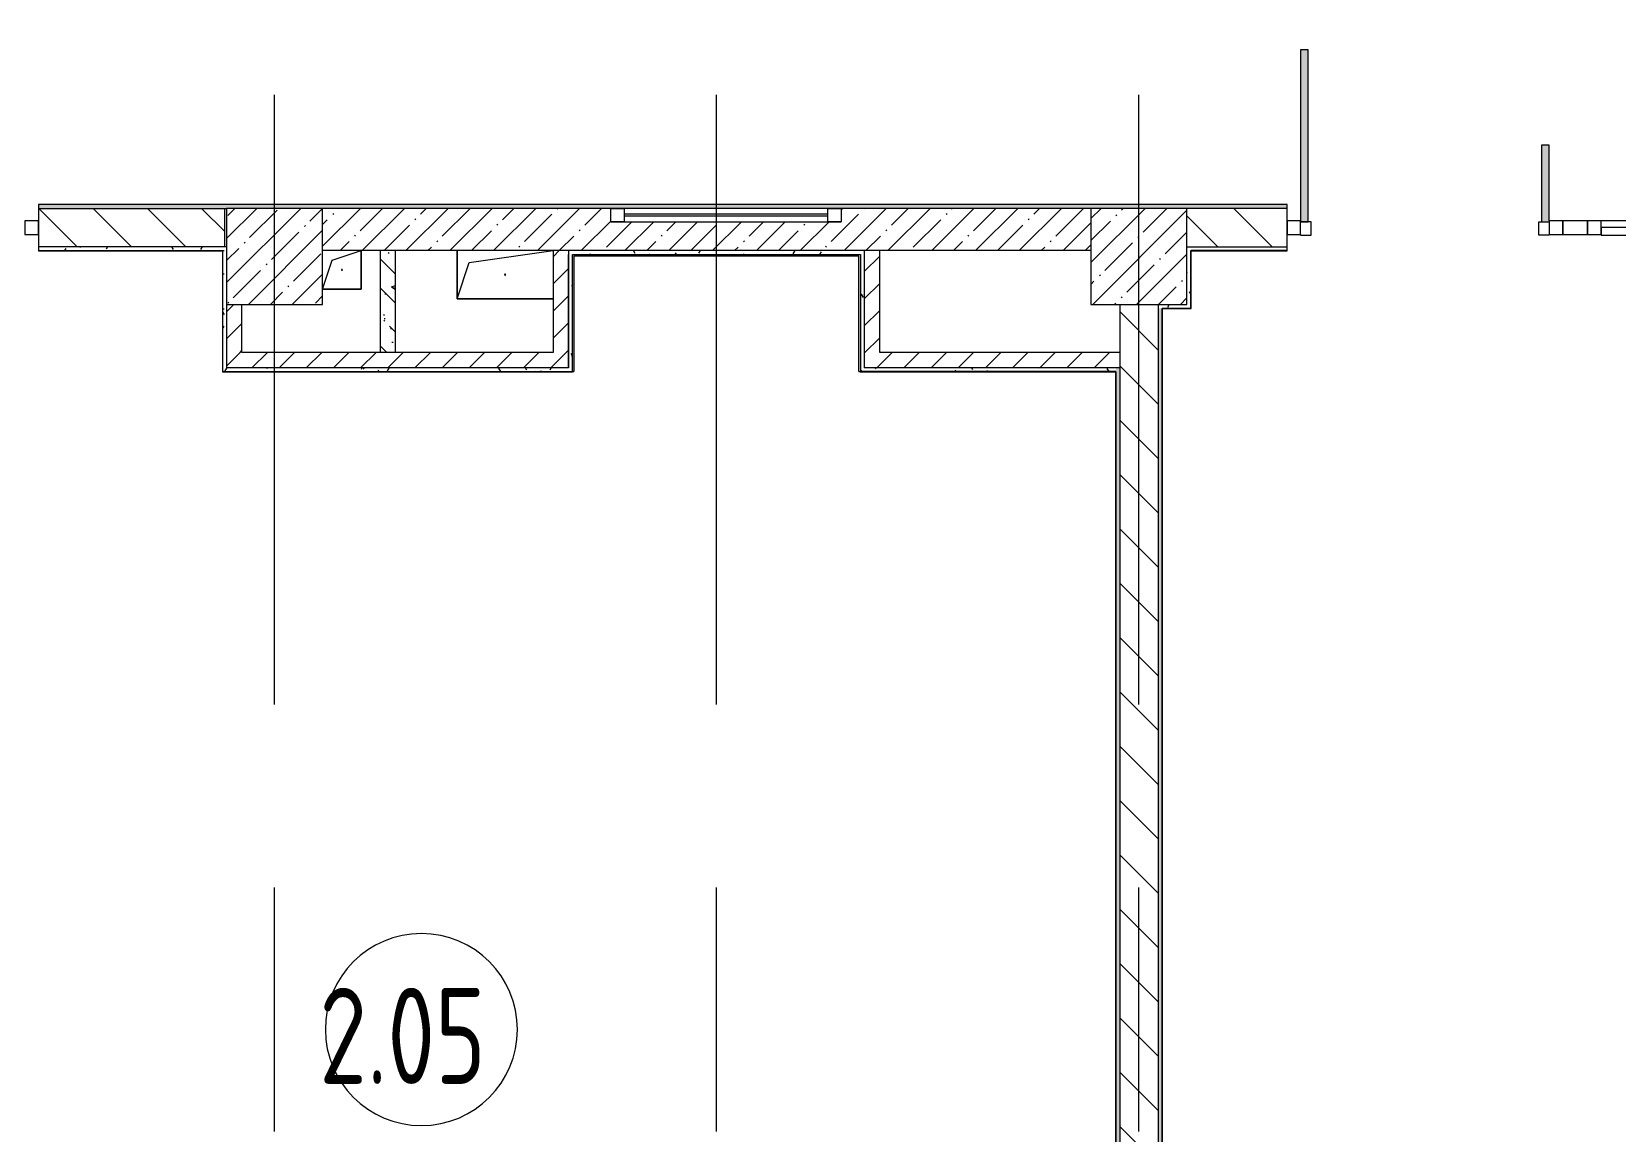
# Model space of a CAD drawing. Header units: millimetres. Extents: x -625 to 415037, y -3642 to 102118.
# Drawn here: x 199667 to 207912, y 3093 to 8819 of the extents above; entities that cross this region are included whole.
import ezdxf

# ---------------------------------------------------------------- set-up
doc = ezdxf.new("R2010")
doc.units = ezdxf.units.MM
doc.linetypes.add('Осевая', pattern=[6350, 1270, -952.5, 3175, -952.5])
for name, color, linetype, lineweight in [('A-AREA-IDEN', 7, 'Continuous', 9), ('A-DETL-GENF', 7, 'Continuous', 9), ('A-GENM', 7, 'Continuous', 9), ('A-GLAZ', 7, 'Continuous', 9), ('A-GLAZ-1', 7, 'Continuous', 5), ('A-GLAZ-CURT', 7, 'Continuous', 9), ('A-GLAZ-CURT-2', 7, 'Continuous', 20), ('A-GLAZ-CWMG', 7, 'Continuous', 9), ('A-GLAZ-CWMG-1', 7, 'Continuous', 20), ('A-WALL', 7, 'Continuous', 5), ('I-WALL', 7, 'Continuous', 5), ('S-COLS', 7, 'Continuous', 9), ('S-COLS-1', 7, 'Continuous', 5), ('Оси-2', 7, 'Осевая', 9)]:
    doc.layers.add(name, color=color, linetype=linetype, lineweight=lineweight)
doc.layers.add('A-AREA-PATT-2', color=7, linetype='Continuous', lineweight=5, true_color=0xcde0ef, transparency=1)
doc.layers.add('A-FLOR-PATT-1', color=7, linetype='Continuous', lineweight=9, true_color=0xeef6ff, transparency=0.5)
for name, color, linetype, lineweight, true_color in [('A-DOOR-1', 7, 'Continuous', 5, 0xc0c0c0), ('A-WALL-1', 9, 'Continuous', 5, 0x808080), ('A-WALL-FNSH-1', 9, 'Continuous', 5, 0x808080)]:
    doc.layers.add(name, color=color, linetype=linetype, lineweight=lineweight, true_color=true_color)
doc.layers.get('A-DOOR-1').off()
doc.styles.add('СПДС', font='ГОСТ тип А.ttf', dxfattribs={"width": 0.9})
pattern_1 = [(45, (148772.12, -0.94), (-70.71068, 70.71068), [])]
pattern_2 = [(135, (148772.12, -0.94), (-141.42136, -141.42136), [])]
pattern_3 = [(0, (148772.123, -0.94), (243.84, 60.96), [20.117, -162.763, 20.117, -162.763, -975.36]), (0, (148772.123, -0.94), (243.84, 60.96), [-365.76, 20.117, -345.643, 20.117, -162.763, -426.72]), (0, (148772.123, -0.94), (243.84, 60.96), [-914.4, 20.117, -101.803, 20.117, -284.683]), (120, (148863.563, 29.54), (-174.71291, 180.691634), [20.117, -162.763, 20.117, -162.763, -975.36]), (120, (148863.563, 29.54), (-174.71291, 180.691634), [-365.76, 20.117, -345.643, 20.117, -162.763, -426.72]), (120, (148863.563, 29.54), (-174.71291, 180.691634), [-914.4, 20.117, -101.803, 20.117, -284.683]), (240, (148894.043, 151.46), (-69.12709, -241.651634), [20.117, -162.763, 20.117, -162.763, -975.36]), (240, (148894.043, 151.46), (-69.12709, -241.651634), [-365.76, 20.117, -345.643, 20.117, -162.763, -426.72]), (240, (148894.043, 151.46), (-69.12709, -241.651634), [-914.4, 20.117, -101.803, 20.117, -284.683])]

# ---------------------------------------------------------------- blocks, each defined once
blk = doc.blocks.new('BSC_Колонна _Прямоугольная - 500х500-V281-Объем проектирования 2 этажа')
at = {"layer": 'S-COLS-1'}
h = blk.add_hatch(dxfattribs=at)
h.set_pattern_fill('FP_7', color=256, style=0, pattern_type=2)
h.set_pattern_definition([(45, (-52160, -7650), (-114.04925, 114.04925), []), (45, (-52045.95, -7650), (-114.04925, 114.04925), [201.613, -40.323, 6.706, -33.617])])
h.paths.add_polyline_path([(-250, -250), (250, -250), (250, 250), (-250, 250), (-250, 30)])
for p, q in [((250, 250), (-250, 250)), ((-250, 250), (-250, -250)), ((250, -250), (250, 250)), ((-250, -250), (250, -250))]:
    blk.add_line(p, q, dxfattribs=at)
blk = doc.blocks.new('BSC_Колонна _Прямоугольная - 500х500-V311-Объем проектирования 2 этажа')
at = {"layer": 'S-COLS-1'}
h = blk.add_hatch(dxfattribs=at)
h.set_pattern_fill('FP_64', color=256, style=0, pattern_type=2)
h.set_pattern_definition([(45, (-56660, -7650), (-114.04925, 114.04925), []), (45, (-56545.95, -7650), (-114.04925, 114.04925), [201.613, -40.323, 6.706, -33.617])])
h.paths.add_polyline_path([(100, -250), (250, -250), (250, 250), (-250, 250), (-250, -250), (-100, -250)])
for p, q in [((250, 250), (-250, 250)), ((-250, 250), (-250, -250)), ((250, -250), (250, 250)), ((-250, -250), (250, -250))]:
    blk.add_line(p, q, dxfattribs=at)
blk = doc.blocks.new('GM_Отверстие прямоугольное _в плите_ - Отверстие-V417-Объем проектирования 2 этажа')
at = {"layer": 'A-GENM'}
for p, q in [((-250, -125), (-250, 125)), ((-250, 125), (-250, -125)), ((-187.5, 62.5), (250, 125)), ((-250, -125), (-187.5, 62.5)), ((250, -125), (-250, -125)), ((-250, -125), (250, -125))]:
    blk.add_line(p, q, dxfattribs=at)
for start, end in [(360, 180), (180, 360)]:
    blk.add_arc((0, 0), 2.5, start, end, dxfattribs=at)
blk = doc.blocks.new('GM_Отверстие прямоугольное _в плите_ - Отверстие-V431-Объем проектирования 2 этажа')
at = {"layer": 'A-GENM'}
for p, q in [((-50, 50), (100, 100)), ((100, 100), (100, -100)), ((100, -100), (100, 100)), ((-100, -100), (-50, 50)), ((100, -100), (-100, -100)), ((-100, -100), (100, -100))]:
    blk.add_line(p, q, dxfattribs=at)
for start, end in [(360, 180), (180, 360)]:
    blk.add_arc((0, 0), 2.5, start, end, dxfattribs=at)
blk = doc.blocks.new('120_Окно_СКБ_1Ст - 120_Окно_СКБ_1Ст 400х1200 EI30-24228621-Объем проектирования 2 этажа')
at = {"layer": 'A-GLAZ'}
for p, q in [((-600, 40), (-600, 110)), ((-600, 110), (-530, 110)), ((-530, 110), (-530, 40)), ((530, 40), (530, 110)), ((530, 110), (600, 110)), ((600, 110), (600, 40)), ((-530, 40), (-600, 40)), ((600, 40), (530, 40))]:
    blk.add_line(p, q, dxfattribs=at)
at = {"layer": 'A-GLAZ-1'}
for p, q in [((600, 110), (-600, 110)), ((-600, 40), (600, 40)), ((530, 80), (-530, 80)), ((530, 70), (-530, 70))]:
    blk.add_line(p, q, dxfattribs=at)
blk = doc.blocks.new('Прямоугольный импост - 50 x 70 мм-31700031-Объем проектирования 2 этажа')
at = {"layer": 'A-GLAZ-CWMG-1'}
for p, q in [((-70, 35), (0, 35)), ((-70, -35), (-70, 35)), ((0, 35), (0, -35)), ((0, -35), (-70, -35))]:
    blk.add_line(p, q, dxfattribs=at)
blk = doc.blocks.new('Дверь_Витражная_остекление_ - ДВН_ДАО_Главный вход_1200 в свету-31742133-Объем проектирования 2 этажа')
at = {"layer": 'A-DETL-GENF'}
for p, q in [((-607.5, 925), (-647.5, 925)), ((-647.5, 925), (-647.5, 35)), ((-607.5, 30), (-607.5, 925)), ((647.5, 430), (607.5, 430)), ((607.5, 430), (607.5, 30)), ((647.5, 35), (647.5, 430)), ((-647.5, 30), (-607.5, 30)), ((-592.5, 30), (-647.5, 30)), ((-592.5, -40), (-592.5, 30)), ((592.5, -40), (592.5, 30)), ((592.5, 30), (647.5, 30)), ((607.5, 30), (647.5, 30)), ((-647.5, -35), (-647.5, -40)), ((-647.5, -40), (-592.5, -40)), ((647.5, -40), (592.5, -40)), ((647.5, -35), (647.5, -40))]:
    blk.add_line(p, q, dxfattribs=at)
blk = doc.blocks.new('Системная панель - Стемалит - 40мм-32257327-Объем проектирования 2 этажа')
at = {"layer": 'A-GLAZ-CURT-2'}
for p, q in [((65, 35), (-65, 35)), ((-65, 35), (-65, -35)), ((65, -35), (65, 35)), ((-65, -35), (65, -35))]:
    blk.add_line(p, q, dxfattribs=at)
blk = doc.blocks.new('Прямоугольный импост - 50 x 70 мм-31687886-Объем проектирования 2 этажа')
at = {"layer": 'A-GLAZ-CWMG-1'}
for p, q in [((-35, 35), (35, 35)), ((-35, -35), (-35, 35)), ((35, 35), (35, -35)), ((35, -35), (-35, -35))]:
    blk.add_line(p, q, dxfattribs=at)
blk = doc.blocks.new('Прямоугольный импост - 50 x 70 мм-31701779-Объем проектирования 2 этажа')
at = {"layer": 'A-GLAZ-CWMG-1'}
for p, q in [((0, 35), (-70, 35)), ((-70, 35), (-70, -35)), ((0, -35), (0, 35)), ((-70, -35), (0, -35))]:
    blk.add_line(p, q, dxfattribs=at)
blk = doc.blocks.new('Системная панель - Стекло - 40мм-V499-Объем проектирования 2 этажа')
at = {"layer": 'A-GLAZ-CURT-2'}
for p, q in [((397.5, 0), (-397.5, 0)), ((-397.5, 0), (-397.5, -40)), ((397.5, -40), (397.5, 0)), ((-397.5, -40), (397.5, -40))]:
    blk.add_line(p, q, dxfattribs=at)
blk = doc.blocks.new('Прямоугольный импост - 50 x 70 мм-31702100-Объем проектирования 2 этажа')
at = {"layer": 'A-GLAZ-CWMG-1'}
for p, q in [((-35, 35), (35, 35)), ((-35, -35), (-35, 35)), ((35, 35), (35, -35)), ((35, -35), (-35, -35))]:
    blk.add_line(p, q, dxfattribs=at)
blk = doc.blocks.new('Прямоугольный импост - 50 x 70 мм-31720914-Объем проектирования 2 этажа')
at = {"layer": 'A-GLAZ-CWMG'}
blk.add_line((6460, 7920), (5665, 7920), dxfattribs=at)
blk = doc.blocks.new('Марка_Помещения - Номер-25198446-Объем проектирования 2 этажа')
at = {"layer": 'A-AREA-IDEN'}
for start, end in [(360, 180), (180, 360)]:
    blk.add_arc((0, 0), 2.5, start, end, dxfattribs=at)

msp = doc.modelspace()

# ---------------------------------------------------------------- hatches: boundary and pattern name
at = {"layer": 'A-AREA-PATT-2'}
msp.add_hatch(color=256, dxfattribs=at).paths.add_polyline_path([(203973.6, 7049.1), (203977.6, 7049.1), (203977.6, 7655.1), (202486.1, 7655.1), (202486.1, 7049.1), (202490.1, 7049.1), (202490.1, 7651.1), (203973.6, 7651.1), (203973.6, 7050.2)])
at = {"layer": 'A-FLOR-PATT-1'}
h = msp.add_hatch(color=256, dxfattribs=at)
h.paths.add_polyline_path([(198527.1, 7899.1), (198567.1, 7899.1), (198567.1, 8229.1), (198527.1, 8229.1)])
h.paths.add_polyline_path([(197307.4, 7899.1), (197312.1, 7899.1), (197312.1, 8724.1), (197272.1, 8724.1), (197272.1, 7899.1)])
h.paths.add_polyline_path([(189658.1, 7899.1), (189698.1, 7899.1), (189698.1, 8229.1), (189658.1, 8229.1), (189658.1, 7919.1)])
h.paths.add_polyline_path([(206273.1, 7899.1), (206313.1, 7899.1), (206313.1, 8724.1), (206273.1, 8724.1), (206273.1, 7919.1)])
h.paths.add_polyline_path([(188403.1, 7899.1), (188443.1, 7899.1), (188443.1, 8724.1), (188403.1, 8724.1), (188403.1, 8042.4)])
h.paths.add_polyline_path([(207568.1, 7899.1), (207568.1, 8229.1), (207528.1, 8229.1), (207528.1, 7899.1)])
h.paths.add_polyline_path([(223953.1, 9421.3), (224252.1, 9421.3), (224252.1, 9461.3), (223953.1, 9461.3)])
h.paths.add_polyline_path([(224191.5, 10681.3), (224252.1, 10681.3), (224252.1, 10721.3), (223453.1, 10721.3), (223453.1, 10681.3), (223522.1, 10681.3)])
h = msp.add_hatch(color=256, dxfattribs=at)
h.paths.add_polyline_path([(207528.1, 7829.1), (207568.1, 7829.1), (207568.1, 7899.1), (207528.1, 7899.1), (207528.1, 7834.1)])
h.paths.add_polyline_path([(206273.1, 7829.1), (206313.1, 7829.1), (206313.1, 7899.1), (206273.1, 7899.1), (206273.1, 7834.1)])
at = {"layer": 'I-WALL'}
h = msp.add_hatch(dxfattribs=at)
h.set_pattern_fill('FP_191', color=256, style=0, pattern_type=2)
h.set_pattern_definition(pattern_3)
h.paths.add_polyline_path([(223516.4, 7899.1), (223522.1, 7899.1), (223501.1, 7919.1), (222477.1, 7919.1), (222477.1, 7907.1), (222532.1, 7907.1), (222532.1, 7899.1), (223502.1, 7899.1)])
h.paths.add_polyline_path([(221022.1, 7899.1), (221023.1, 7907.1), (221077.1, 7907.1), (221077.1, 7919.1), (220507.1, 7919.1), (220507.1, 7907.1), (220537.1, 7907.1), (220537.1, 7899.1), (220872.1, 7899.1)])
h.paths.add_polyline_path([(219092.1, 7899.1), (219377.1, 7899.1), (219377.1, 7907.1), (219407.1, 7907.1), (219407.1, 7919.1), (218132.6, 7919.1), (218132.6, 7907.1), (218162.6, 7907.1), (218162.6, 7899.1), (218989.4, 7899.1)])
h.paths.add_polyline_path([(214402.1, 7899.1), (214697.1, 7899.9), (214697.1, 7907.1), (214727.1, 7907.1), (214727.1, 7919.1), (208703.1, 7919.1), (208703.1, 7899.1), (214182.1, 7899.1)])
h.paths.add_polyline_path([(216098.5, 7899.1), (217002.6, 7899.1), (217002.6, 7907.1), (217032.6, 7907.1), (217032.6, 7919.1), (215827.1, 7919.1), (215827.1, 7907.1), (215857.1, 7907.1), (215857.1, 7899.1), (215990.9, 7899.1)])
h.paths.add_polyline_path([(206203.1, 7899.1), (206203.1, 7919.1), (199702.1, 7919.1), (199702.1, 7899.1), (205980.2, 7899.1)])
h.paths.add_polyline_path([(196682.1, 7899.1), (197202.1, 7899.1), (197202.1, 7919.1), (190833.1, 7919.1), (190833.1, 7899.1), (196182.1, 7899.1)])
h.paths.add_polyline_path([(187532.1, 7899.1), (188333.1, 7899.1), (188333.1, 7919.1), (187532.1, 7918.1), (187512.6, 7899.1)])
h.paths.add_polyline_path([(187512.1, 7899.1), (187522.1, 7909.1), (187512.1, 7919.1), (187512.1, 7913.3)])
h = msp.add_hatch(dxfattribs=at)
h.set_pattern_fill('FP_23', color=256, style=0, pattern_type=2)
h.set_pattern_definition(pattern_2)
h.paths.add_polyline_path([(196702.1, 7699.1), (197202.1, 7699.1), (197202.1, 7899.1), (196682.1, 7899.1), (196682.1, 7699.1)])
h.paths.add_polyline_path([(200198.3, 7699.1), (200672.1, 7699.3), (200672.1, 7899.1), (199702.1, 7899.1), (199702.1, 7699.1)])
h = msp.add_hatch(dxfattribs=at)
h.set_pattern_fill('FP_1', color=256, style=0, pattern_type=2)
h.set_pattern_definition([(45, (148772.12, -0.94), (-114.04925, 114.04925), []), (45, (148886.17, -0.94), (-114.04925, 114.04925), [201.612, -40.322, 6.706, -33.617])])
h.paths.add_polyline_path([(204082.1, 7679.1), (205182.1, 7679.1), (205182.1, 7899.1), (203882.1, 7899.1), (203882.1, 7829.1), (202682.1, 7829.1), (202682.1, 7899.1), (201182.1, 7899.1), (201182.1, 7679.1), (204002.1, 7679.1)])
h = msp.add_hatch(dxfattribs=at)
h.set_pattern_fill('FP_23', color=256, style=0, pattern_type=2)
h.set_pattern_definition(pattern_2)
h.paths.add_polyline_path([(205952.1, 7699.1), (206203.1, 7699.1), (206203.1, 7899.1), (205682.1, 7899.1), (205682.1, 7699.1)])
h.paths.add_polyline_path([(208703.1, 7699.1), (209682.1, 7699.1), (209682.1, 7899.1), (208703.1, 7899.1), (208703.1, 7855.4)])
h = msp.add_hatch(dxfattribs=at)
h.set_pattern_fill('FP_191', color=256, style=0, pattern_type=2)
h.set_pattern_definition(pattern_3)
h.paths.add_polyline_path([(199702.1, 7679.1), (200662.1, 7679.1), (200660.7, 7699.1), (199702.1, 7699.1)])
h.paths.add_polyline_path([(196916.2, 7679.1), (197202.1, 7679.1), (197202.1, 7699.1), (196702.1, 7699.1), (196702.1, 7679.1)])
h = msp.add_hatch(dxfattribs=at)
h.set_pattern_fill('FP_191', color=256, style=0, pattern_type=2)
h.set_pattern_definition(pattern_3)
h.paths.add_polyline_path([(200682.1, 7069.1), (200682.1, 7699.1), (200662.1, 7678.1), (200662.1, 7069.1)])
h.paths.add_polyline_path([(200662.1, 7679.1), (200682.1, 7699.1), (200662.1, 7699.1)])
h = msp.add_hatch(dxfattribs=at)
h.set_pattern_fill('FP_41', color=256, style=0, pattern_type=2)
h.set_pattern_definition([(135, (148772.12, -0.94), (-150.8683, -150.8683), [213.36, -35.56, 7.112, -35.56]), (135, (148772.12, 149.83), (-150.8683, -150.8683), []), (50, (148772.12, -0.94), (255.0577, -22.3145), [26.67, -293.37]), (355, (148772.12, -0.94), (-49.3404, 267.4791), [21.336, -234.696]), (100.451, (148793.38, -2.8), (205.7195, 245.1636), [22.666, -249.326]), (46.184, (148772.12, 70.18), (379.511, -58.86), [40.005, -440.055]), (96.636, (148803.75, 65.27), (332.3634, 346.399), [33.999, -373.989]), (351.184, (148772.12, 70.18), (332.367, 346.3953), [32.004, -352.044]), (21, (148807.68, 52.4), (212.2602, -143.1711), [26.67, -293.37]), (326, (148807.68, 52.4), (86.5224, 257.8632), [21.336, -234.696]), (71.451, (148825.37, 40.47), (298.784, 114.6901), [22.666, -249.326]), (37.5, (148772.12, -0.94), (4.32385, 118.37751), [6.706, -225.146, 6.706, -231.546, -235.585]), (37.5, (148772.12, -0.94), (4.32385, 118.37751), [-470.103, 6.706, -228.879]), (7.5, (148772.12, -0.94), (93.54758, 140.2533), [6.706, -129.134, 6.706, -219.812, -89.789]), (7.5, (148772.12, -0.94), (93.54758, 140.2533), [-362.356, 6.706, -83.083]), (327.5, (148692.82, -0.94), (189.82734, -8.02019), [6.706, -82.194, 6.706, -270.662, -368.046]), (327.5, (148692.82, -0.94), (189.82734, -8.02019), [-366.268, 6.706, -361.34]), (317.5, (148657.26, -0.94), (207.38114, 35.59764), [6.706, -108.864, 6.706, -177.495, -261.366]), (317.5, (148657.26, -0.94), (207.38114, 35.59764), [-299.771, 6.706, -254.66])])
h.paths.add_polyline_path([(201562.1, 7149.1), (201562.1, 7679.1), (201482.1, 7679.1), (201482.1, 7149.1), (201552.1, 7149.1)])
h = msp.add_hatch(dxfattribs=at)
h.set_pattern_fill('FP_22', color=256, style=0, pattern_type=2)
h.set_pattern_definition(pattern_1)
h.paths.add_polyline_path([(202382.1, 7069.1), (202462.1, 7069.1), (202462.1, 7679.1), (202382.1, 7679.1), (202382.1, 7149.1)])
h = msp.add_hatch(dxfattribs=at)
h.set_pattern_fill('FP_191', color=256, style=0, pattern_type=2)
h.set_pattern_definition(pattern_3)
h.paths.add_polyline_path([(202578.5, 7659.1), (203982.1, 7659.6), (203982.1, 7679.1), (202462.1, 7679.1), (202462.1, 7659.1), (202512.6, 7659.1)])
h = msp.add_hatch(dxfattribs=at)
h.set_pattern_fill('FP_191', color=256, style=0, pattern_type=2)
h.set_pattern_definition(pattern_3)
h.paths.add_polyline_path([(204002.1, 7069.1), (204002.1, 7679.1), (203982.1, 7679.1), (203982.1, 7069.1)])
h = msp.add_hatch(dxfattribs=at)
h.set_pattern_fill('FP_22', color=256, style=0, pattern_type=2)
h.set_pattern_definition(pattern_1)
h.paths.add_polyline_path([(204002.1, 7069.1), (204082.1, 7069.1), (204082.1, 7679.1), (204002.1, 7679.1), (204002.1, 7149.1)])
h = msp.add_hatch(dxfattribs=at)
h.set_pattern_fill('FP_191', color=256, style=0, pattern_type=2)
h.set_pattern_definition(pattern_3)
h.paths.add_polyline_path([(209661.1, 7679.1), (209682.1, 7699.1), (208703.1, 7699.1), (208703.1, 7679.1), (209411, 7679.1)])
h.paths.add_polyline_path([(209682.1, 7679.1), (209682.1, 7699.1), (209662.1, 7679.1)])
h.paths.add_polyline_path([(205980.2, 7679.1), (206203.1, 7679.1), (206203.1, 7699.1), (205682.1, 7699.1), (205703.1, 7679.1), (205952.1, 7679.1)])
h.paths.add_polyline_path([(205702.1, 7679.1), (205682.1, 7699.1), (205682.1, 7679.1)])
h = msp.add_hatch(dxfattribs=at)
h.set_pattern_fill('FP_191', color=256, style=0, pattern_type=2)
h.set_pattern_definition(pattern_3)
h.paths.add_polyline_path([(205702.1, 7379.1), (205702.1, 7679.1), (205682.1, 7679.1), (205682.9, 7379.1)])
h = msp.add_hatch(dxfattribs=at)
h.set_pattern_fill('FP_191', color=256, style=0, pattern_type=2)
h.set_pattern_definition(pattern_3)
h.paths.add_polyline_path([(202462.1, 7049.1), (202482.1, 7049.1), (202482.1, 7659.1), (202462.1, 7658.8), (202462.1, 7069.1)])
h = msp.add_hatch(dxfattribs=at)
h.set_pattern_fill('FP_22', color=256, style=0, pattern_type=2)
h.set_pattern_definition(pattern_1)
h.paths.add_polyline_path([(200682.1, 7149.1), (200762.1, 7149.1), (200762.1, 7399.1), (200682.1, 7399.1)])
h = msp.add_hatch(dxfattribs=at)
h.set_pattern_fill('FP_23', color=256, style=0, pattern_type=2)
h.set_pattern_definition(pattern_2)
h.paths.add_polyline_path([(205532.1, 424.1), (205532.1, 7399.1), (205332.1, 7399.1), (205332.1, 424.1)])
h = msp.add_hatch(dxfattribs=at)
h.set_pattern_fill('FP_191', color=256, style=0, pattern_type=2)
h.set_pattern_definition(pattern_3)
h.paths.add_polyline_path([(205681.7, 7379.1), (205682.1, 7379.1), (205682.1, 7399.1), (205532.1, 7399.1), (205532.1, 7379.1), (205680.7, 7379.1)])
h = msp.add_hatch(dxfattribs=at)
h.set_pattern_fill('FP_191', color=256, style=0, pattern_type=2)
h.set_pattern_definition(pattern_3)
h.paths.add_polyline_path([(205532.1, 449.1), (205552.1, 470.1), (205552.1, 7378.1), (205532.1, 7379.1), (205532.1, 469.1)])
h = msp.add_hatch(dxfattribs=at)
h.set_pattern_fill('FP_22', color=256, style=0, pattern_type=2)
h.set_pattern_definition(pattern_1)
h.paths.add_polyline_path([(201643.8, 7069.1), (202382.1, 7069.1), (202382.1, 7149.1), (200682.1, 7149.1), (200682.1, 7069.1), (201552.1, 7069.1)])
h = msp.add_hatch(dxfattribs=at)
h.set_pattern_fill('FP_22', color=256, style=0, pattern_type=2)
h.set_pattern_definition(pattern_1)
h.paths.add_polyline_path([(204082.1, 7069.1), (205030.6, 7069.1), (205030.6, 7149.1), (204082.1, 7149.1)])
h = msp.add_hatch(dxfattribs=at)
h.set_pattern_fill('FP_22', color=256, style=0, pattern_type=2)
h.set_pattern_definition(pattern_1)
h.paths.add_polyline_path([(205312.1, 7069.1), (205332.1, 7069.1), (205332.1, 7149.1), (205030.6, 7149.1), (205030.6, 7069.1), (205311.1, 7069.1)])
h = msp.add_hatch(dxfattribs=at)
h.set_pattern_fill('FP_191', color=256, style=0, pattern_type=2)
h.set_pattern_definition(pattern_3)
h.paths.add_polyline_path([(202462.1, 7049.1), (202462.1, 7069.1), (200662.1, 7067.1), (200662.1, 7049.1), (202459.4, 7049.1)])
h = msp.add_hatch(dxfattribs=at)
h.set_pattern_fill('FP_191', color=256, style=0, pattern_type=2)
h.set_pattern_definition(pattern_3)
h.paths.add_polyline_path([(205311.1, 7049.1), (205311.1, 7069.1), (203982.1, 7069.1), (203982.1, 7049.1), (205182.1, 7049.1)])
h = msp.add_hatch(dxfattribs=at)
h.set_pattern_fill('FP_191', color=256, style=0, pattern_type=2)
h.set_pattern_definition(pattern_3)
h.paths.add_polyline_path([(205332.1, 469.1), (205332.1, 7069.1), (205312.1, 7069.1), (205312.1, 470.1)])

# ---------------------------------------------------------------- linework, layer by layer
at = {"layer": 'A-WALL'}
for p, q in [((206203.1, 7919.1), (199702.1, 7919.1)), ((200682.1, 7699.1), (199702.1, 7699.1)), ((200662.1, 7678.1), (200661.1, 7678.1)), ((205182.1, 7679.1), (201182.1, 7679.1)), ((202462.1, 7679.1), (202462.1, 7659.1)), ((205682.1, 7699.1), (206203.1, 7699.1)), ((205702.1, 7379.1), (205702.1, 7679.1)), ((205703.1, 7679.1), (205703.1, 7678.1)), ((202462.1, 7069.1), (202462.1, 7659.1)), ((202462.1, 7659.1), (202462.1, 7069.1)), ((205332.1, 7399.1), (205332.1, 424.1)), ((205552.1, 7379.1), (205552.1, 470.1)), ((205312.1, 7049.1), (203982.1, 7049.1)), ((205312.1, 469.1), (205312.1, 7049.1))]:
    msp.add_line(p, q, dxfattribs=at)
at = {"layer": 'A-WALL-1'}
for p, q in [((199702.1, 7919.1), (199702.1, 7679.1)), ((206203.1, 7679.1), (206203.1, 7919.1)), ((199702.1, 7899.1), (200682.1, 7899.1)), ((200672.1, 7699.1), (200672.1, 7899.1)), ((202682.1, 7899.1), (201182.1, 7899.1)), ((205182.1, 7899.1), (203882.1, 7899.1)), ((206203.1, 7899.1), (205682.1, 7899.1)), ((199702.1, 7679.1), (200662.1, 7679.1)), ((200662.1, 7679.1), (200662.1, 7678.1)), ((201482.1, 7679.1), (201482.1, 7149.1)), ((201562.1, 7149.1), (201562.1, 7679.1)), ((202382.1, 7679.1), (202382.1, 7149.1)), ((204002.1, 7679.1), (204002.1, 7069.1)), ((204082.1, 7149.1), (204082.1, 7679.1)), ((205702.1, 7679.1), (205703.1, 7679.1)), ((203982.1, 7659.1), (203982.1, 7049.1)), ((200682.1, 7399.1), (200682.1, 7069.1)), ((200762.1, 7149.1), (200762.1, 7399.1)), ((205532.1, 7399.1), (205532.1, 424.1)), ((205552.1, 7379.1), (205702.1, 7379.1)), ((202382.1, 7149.1), (200762.1, 7149.1)), ((205332.1, 7149.1), (204082.1, 7149.1)), ((200662.1, 7049.1), (202482.1, 7049.1)), ((202462.1, 7069.1), (200682.1, 7069.1)), ((205332.1, 7069.1), (204002.1, 7069.1))]:
    msp.add_line(p, q, dxfattribs=at)
at = {"layer": 'A-WALL-FNSH-1'}
for p, q in [((206203.1, 7920.1), (199702.1, 7920.1)), ((199702.1, 7920.1), (199702.1, 7919.1)), ((206203.1, 7919.1), (206203.1, 7920.1)), ((199702.1, 7679.1), (199702.1, 7678.1)), ((199702.1, 7678.1), (200661.1, 7678.1)), ((200661.1, 7678.1), (200661.1, 7048.1)), ((200662.1, 7049.1), (200662.1, 7678.1)), ((206203.1, 7679.1), (205703.1, 7679.1)), ((205703.1, 7378.1), (205703.1, 7678.1)), ((205703.1, 7678.1), (206203.1, 7678.1)), ((206203.1, 7678.1), (206203.1, 7679.1)), ((205553.1, 7378.1), (205703.1, 7378.1)), ((205553.1, 470.1), (205553.1, 7378.1)), ((200661.1, 7048.1), (202482.1, 7048.1)), ((202482.1, 7048.1), (202482.1, 7049.1)), ((203981.1, 7049.1), (203981.1, 7048.1)), ((203981.1, 7048.1), (205311.1, 7048.1)), ((205311.1, 7048.1), (205311.1, 470.1))]:
    msp.add_line(p, q, dxfattribs=at)
at = {"layer": 'I-WALL'}
for p, q in [((202482.1, 7659.1), (203981.6, 7659.1)), ((202482.1, 7049.1), (202482.1, 7659.1)), ((203973.6, 7651.1), (202490.1, 7651.1)), ((202490.1, 7651.1), (202490.1, 7049.1)), ((203973.6, 7049.1), (203973.6, 7651.1)), ((203981.6, 7659.1), (203981.6, 7049.1)), ((202482.1, 7049.1), (202490.1, 7049.1)), ((203973.6, 7049.1), (203981.6, 7049.1))]:
    msp.add_line(p, q, dxfattribs=at)
at = {"layer": 'Оси-2'}
for p, q in [((200932.1, 3093.7), (200932.1, 22398.1)), ((200932.1, 3092.8), (200932.1, 22397.1)), ((203232.1, 3093.7), (203232.1, 22398.1)), ((203232.1, 3092.8), (203232.1, 22397.1)), ((205432.1, 3093.7), (205432.1, 22398.1)), ((205432.1, 3092.8), (205432.1, 22397.1))]:
    msp.add_line(p, q, dxfattribs=at)

# ---------------------------------------------------------------- block references
at = {"layer": 'A-AREA-IDEN', "xscale": 199.9999999999999, "yscale": 199.9999999999999, "zscale": 199.9999999999999}
msp.add_blockref('Марка_Помещения - Номер-25198446-Объем проектирования 2 этажа', (201696.2, 3623.2), dxfattribs=at)
at = {"layer": 'A-DOOR-1'}
msp.add_blockref('Дверь_Витражная_остекление_ - ДВН_ДАО_Главный вход_1200 в свету-31742133-Объем проектирования 2 этажа', (206920.6, 7799.1), dxfattribs=at)
at = {"layer": 'A-GENM'}
for name, p in [('GM_Отверстие прямоугольное _в плите_ - Отверстие-V431-Объем проектирования 2 этажа', (201282.1, 7579.1)), ('GM_Отверстие прямоугольное _в плите_ - Отверстие-V417-Объем проектирования 2 этажа', (202132.1, 7554.1))]:
    msp.add_blockref(name, p, dxfattribs=at)
at = {"layer": 'A-GLAZ', "color": 3}
msp.add_blockref('120_Окно_СКБ_1Ст - 120_Окно_СКБ_1Ст 400х1200 EI30-24228621-Объем проектирования 2 этажа', (203282.1, 7789.1), dxfattribs=at)
at = {"layer": 'A-GLAZ-CURT'}
for name, p in [('Системная панель - Стемалит - 40мм-32257327-Объем проектирования 2 этажа', (207703.1, 7799.1)), ('Системная панель - Стекло - 40мм-V499-Объем проектирования 2 этажа', (208235.6, 7799.1))]:
    msp.add_blockref(name, p, dxfattribs=at)
at = {"layer": 'A-GLAZ-CWMG', "extrusion": (0, 0, -1), "rotation": 180}
for name, p in [('Прямоугольный импост - 50 x 70 мм-31700031-Объем проектирования 2 этажа', (-199702.1, 7799.1)), ('Прямоугольный импост - 50 x 70 мм-31687886-Объем проектирования 2 этажа', (-207603.1, 7799.1)), ('Прямоугольный импост - 50 x 70 мм-31702100-Объем проектирования 2 этажа', (-207803.1, 7799.1))]:
    msp.add_blockref(name, p, dxfattribs=at)
at = {"layer": 'A-GLAZ-CWMG', "rotation": 180}
msp.add_blockref('Прямоугольный импост - 50 x 70 мм-31701779-Объем проектирования 2 этажа', (206203.1, 7799.1), dxfattribs=at)
at = {"layer": 'A-GLAZ-CWMG'}
msp.add_blockref('Прямоугольный импост - 50 x 70 мм-31720914-Объем проектирования 2 этажа', (202173.1, -85.9), dxfattribs=at)
at = {"layer": 'S-COLS'}
for name, p in [('BSC_Колонна _Прямоугольная - 500х500-V281-Объем проектирования 2 этажа', (200932.1, 7649.1)), ('BSC_Колонна _Прямоугольная - 500х500-V311-Объем проектирования 2 этажа', (205432.1, 7649.1))]:
    msp.add_blockref(name, p, dxfattribs=at)

# ---------------------------------------------------------------- texts
at = {"layer": 'A-AREA-IDEN', "insert": (201164.8, 3840.4), "char_height": 500, "width": 1327.594, "attachment_point": 1, "style": 'СПДС'}
msp.add_mtext('2.05', dxfattribs=at)

doc.saveas('drawing.dxf')
